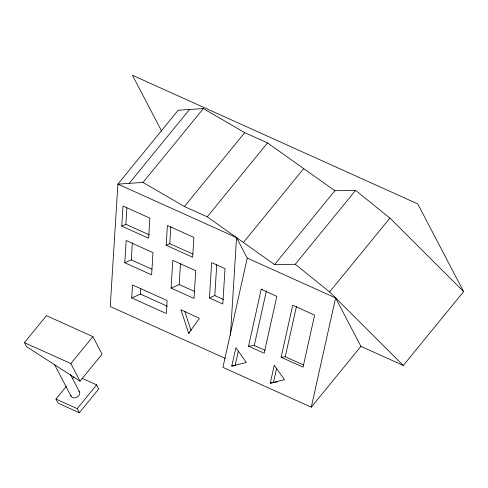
<?xml version="1.0" encoding="UTF-8"?>
<svg xmlns="http://www.w3.org/2000/svg" width="488" height="488" viewBox="0 0 488 488"><rect width="100%" height="100%" fill="white"/><g stroke="black" fill="none" stroke-linecap="round" stroke-linejoin="round"><path stroke-width="0.73" d="M121.75 226.115L123 206.028L149.877 218.142L148.626 238.229L121.75 226.115L125.867 224.303L149.297 234.868M125.867 224.303L126.886 207.937M124.782 262.757L126.172 240.535L153 252.631L151.615 274.854L124.782 262.757L131.29 259.897L151.933 269.199M131.29 259.897L132.352 242.859M131.717 297.93L132.529 284.962L167.128 300.559L166.323 313.528L131.717 297.93L140.434 294.099L167.421 306.263M140.434 294.099L140.794 288.335M166.164 245.281L167.402 225.48L193.889 237.418L192.656 257.219L166.164 245.281L169.781 243.689L192.876 254.102M169.781 243.689L170.831 226.822M171.087 288.115L172.819 260.385L195.743 270.718L194.017 298.449L171.087 288.115L179.194 284.553L194.474 291.44M179.194 284.553L180.499 263.569M209.437 297.924L211.639 262.587L225.017 268.613L222.809 303.951L209.437 297.924L214.805 295.563L223.498 299.486M214.805 295.563L216.727 264.74M230.452 335.158L236.54 237.607L117.882 184.11L178.187 110.239L203.35 108.568L244.72 132.651L267.534 142.935L334.872 190.723L355.557 190.399L389.918 218.081L463.6 291.604L403.295 365.475L360.925 346.37L335.598 297.924L247.251 258.091L236.54 237.607M247.251 258.091L222.924 367.36L311.271 407.193L360.925 346.37M231.782 366.043L235.869 347.676L246.367 362.511L231.782 366.043L235.124 365.628L238.4 350.933M261.202 289.299L276.836 296.35L264.173 353.227L248.538 346.175L261.202 289.299L262.629 289.122M248.538 346.175L254.26 345.461L266.43 290.799M270.254 383.165L274.25 365.201L284.516 379.713L270.254 383.165L277.69 381.738M273.414 382.769L276.611 368.397M281.118 357.265L292.702 305.232L314.626 315.114L303.042 367.147L281.118 357.265L285.248 356.746L303.75 365.091M285.248 356.746L296.503 306.208M311.271 407.193L335.598 297.924M188.667 333.292L199.403 318.402L180.914 309.666L188.667 333.292L189.826 332.785M129.198 183.36L189.503 109.489M225.432 358.473L110.245 306.537L117.882 184.11L143.045 182.439L203.35 108.568M24.4 342.637L46.421 315.669L92.873 336.61L102.065 354.19L80.044 381.165L26.486 346.626L24.4 342.637L70.852 363.584L80.044 381.165M143.045 182.439L184.415 206.522L244.72 132.651M70.852 363.584L92.873 336.61M82.234 378.371L96.636 384.861L98.771 388.954L79.355 412.738L58.102 403.155L55.961 399.062L66.38 386.301M72.535 378.761L73.956 377.023M184.415 206.522L207.229 216.806L267.534 142.935M79.355 412.738L77.22 408.645L96.636 384.861M243.396 242.469L303.695 168.598M207.229 216.806L274.567 264.594L334.872 190.723M274.567 264.594L295.252 264.276L355.557 190.399M403.295 365.475L329.613 291.952L389.918 218.081M254.26 345.461L265.143 350.366M55.961 399.062L77.22 408.645M295.252 264.276L329.613 291.952M463.6 291.604L417.752 203.905L132.431 75.262L161.699 131.254M70.309 374.339L79.483 391.882M54.528 364.554L71.114 396.274M184.751 311.252L191.095 330.59M78.922 391.162A4.728 3.489 -27.6 0 1 76.921 397.165A4.728 3.489 -27.6 0 1 70.833 395.402"/></g></svg>
